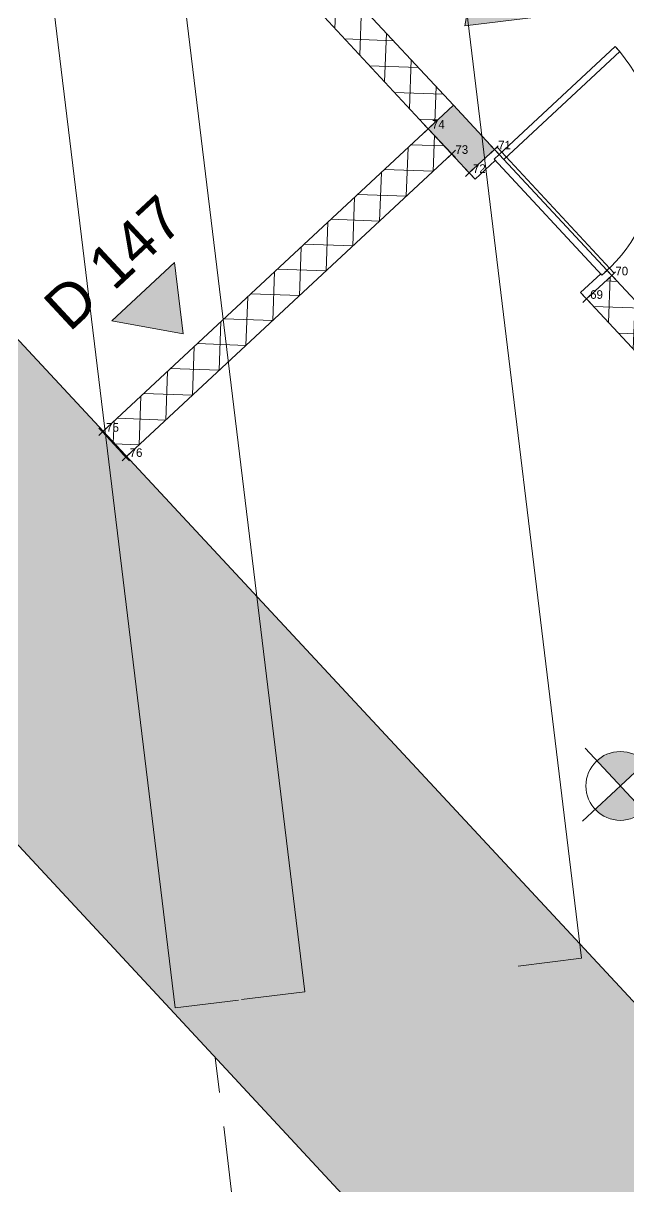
# Model space of a CAD drawing. Header units: metres. Extents: x 400403 to 400526, y 4543947 to 4544120.
# Drawn here: x 400465.76 to 400469.28, y 4544014.22 to 4544020.98 of the extents above; entities that cross this region are included whole.
import ezdxf

# ---------------------------------------------------------------- set-up
doc = ezdxf.new("R2010")
doc.units = ezdxf.units.M
doc.linetypes.add('Dash', pattern=[0.6, 0.3, -0.3])
doc.linetypes.add('Hidden', pattern=[0.6000000000000001, 0.4, -0.2])
doc.layers.add('A_DOOR', color=5, linetype='Continuous', lineweight=13, true_color=0x0000ff)
doc.layers.add('A_RC', color=7, linetype='Continuous', lineweight=15, true_color=0x007f00)
for name, color, linetype, lineweight in [('A_ELEVATION_2', 7, 'Continuous', 18), ('A_HATCH', 7, 'Continuous', 18), ('A_NIVO', 7, 'Continuous', 5), ('A_SECTION_LINE', 7, 'Continuous', 5), ('G-PLANOTM', 7, 'Continuous', 13)]:
    doc.layers.add(name, color=color, linetype=linetype, lineweight=lineweight)
doc.styles.add('Arial_1', font='Arial.ttf', dxfattribs={"height": 0.2499999999999998})
pattern_1 = [(45, (0, 0), (-0.1060660171779821, 0.1060660171779821), []), (135, (0, 0), (-0.1060660171779821, -0.1060660171779821), [])]
pattern_2 = [(45, (0, 0), (-0.08838834764831845, 0.08838834764831845), []), (45, (0.08800000000000001, 0), (-0.08838834764831845, 0.08838834764831845), [0.063, -0.031])]

# ---------------------------------------------------------------- blocks, each defined once
blk = doc.blocks.new('_SINGLE SWINGING_no handle - INT HOLLOW METAL-1542414-PERON KAT _1_10 _-3_21_ KOTU TUĞLA DUVAR PLANI - 1_2')
at = {"layer": 'A_DOOR', "color": 49, "lineweight": 15, "true_color": 0x464646}
for p, q in [((-0.5000000000000104, 0.09999999999903367), (-0.4500000000000119, 0.09999999999903367)), ((-0.5000000000000102, -0.1000000000009687), (-0.5000000000000104, 0.09999999999903367)), ((-0.4500000000000119, 0.09999999999903367), (-0.4500000000000119, -0.06000000000096675)), ((0.4499999999999937, 0.09999999999903367), (0.4999999999999919, 0.09999999999903367)), ((0.4499999999999937, -0.06000000000096675), (0.4499999999999937, 0.09999999999903367)), ((0.4999999999999919, 0.09999999999903367), (0.4999999999999919, -0.1000000000009687)), ((-0.4600000000000137, -0.06000000000096675), (-0.4600000000000137, -0.1000000000009687)), ((-0.4500000000000119, -0.06000000000096675), (-0.4600000000000137, -0.06000000000096675)), ((0.4599999999999953, -0.06000000000096675), (0.4499999999999937, -0.06000000000096675)), ((0.4599999999999953, -0.1000000000009687), (0.4599999999999953, -0.06000000000096675)), ((-0.4600000000000137, -0.1000000000009687), (-0.5000000000000102, -0.1000000000009687)), ((0.4999999999999919, -0.1000000000009687), (0.4599999999999953, -0.1000000000009687))]:
    blk.add_line(p, q, dxfattribs=at)
at = {"layer": 'A_DOOR', "color": 176, "true_color": 0x00007f}
for p, q in [((-0.4600000000000067, -0.06000000000097949), (0.4599999999999747, -0.06000000000097949)), ((-0.4600000000000068, -0.100000000000979), (-0.4600000000000067, -0.06000000000097949)), ((0.4599999999999746, -0.06000000000097949), (0.4599999999999746, -0.100000000000979)), ((0.4599999999999746, -0.100000000000979), (-0.4600000000000068, -0.100000000000979)), ((0.4599999999999581, -0.1000000000009839), (0.4199999999999581, -0.1000000000009838)), ((0.4199999999999566, -1.020000000000984), (0.4199999999999581, -0.1000000000009838)), ((0.4599999999999581, -0.1000000000009839), (0.4599999999999566, -1.020000000000984)), ((0.4599999999999566, -1.020000000000984), (0.4199999999999566, -1.020000000000984))]:
    blk.add_line(p, q, dxfattribs=at)
at = {"layer": 'A_DOOR', "linetype": 'Dash', "lineweight": 5}
blk.add_arc((0.4599999999999578, -0.1000000000009838), 0.9200000000000007, 178.9999999999995, 269.9999999999996, dxfattribs=at)
blk = doc.blocks.new('D1010-30_Escalator - H_6120-4134674-PERON KAT _1_10 _-3_21_ KOTU TUĞLA DUVAR PLANI - 1_2')
at = {"layer": 'G-PLANOTM'}
for p, q in [((-1.489999999989606, 6.995075471160143), (-1.489999999989606, 0.6249484522379355)), ((0.8899999999894214, 6.995075471160143), (0.8899999999894214, 0.6249484522379355)), ((-1.489999999989606, 0.6249484522379355), (-1.118368813213951, 0.6249484522379355)), ((0.8899999999894214, 0.6249484522379355), (0.518368813213358, 0.6249484522379355))]:
    blk.add_line(p, q, dxfattribs=at)
blk = doc.blocks.new('D1010-30_Escalator - H_6120-V16-PERON KAT _1_10 _-3_21_ KOTU TUĞLA DUVAR PLANI - 1_2')
at = {"layer": 'G-PLANOTM'}
for p, q in [((0.8899999999894214, 6.995075471160143), (0.8899999999894214, 0.6249484522379355)), ((0.8899999999894214, 0.6249484522379355), (0.518368813213358, 0.6249484522379355))]:
    blk.add_line(p, q, dxfattribs=at)
blk = doc.blocks.new('M09-PRT-S24-ZZ-M3-ARC-01_rvt-1-PERON KAT _1_10 _-3_21_ KOTU TUĞLA DUVAR PLANI - 1_2')
at = {"layer": 'A_HATCH', "lineweight": 5, "true_color": 0x787878}
h = blk.add_hatch(dxfattribs=at)
h.set_pattern_fill('FP_2', color=8, style=0, pattern_type=2)
h.set_pattern_definition(pattern_1)
h.paths.add_polyline_path([(107.3229538636915, 3.079999999999629), (107.5216859494238, 3.079999999999629), (107.5216859494238, 3.279999999999636), (104.0645754535538, 3.279999999999644), (104.0645754535538, 3.079999999999647)], flags=0)
h.paths.add_polyline_path([(101.4145754535538, 3.079999999999647), (103.8645754535538, 3.079999999999647), (103.8645754535538, 3.279999999999644), (101.4145754535538, 3.279999999999644)], flags=0)
h.paths.add_polyline_path([(100.0645754535538, 3.079999999999655), (100.0645754535538, 3.279999999999644), (96.8645754535538, 3.279999999999661), (96.8645754535538, 3.079999999999664)], flags=0)
h.paths.add_polyline_path([(95.28658576869925, 3.079999999999664), (96.66457545355381, 3.079999999999664), (96.66457545355381, 3.279999999999661), (93.46457545355382, 3.27999999999967), (93.46457545355382, 3.079999999999672)], flags=0)
h.paths.add_polyline_path([(93.26457545355383, 3.079999999999681), (93.26457545355383, 3.27999999999967), (91.26407545355382, 3.279999999999679), (91.26407545355382, 3.079999999999681), (92.27749374495119, 3.079999999999681)], flags=0)
h = blk.add_hatch(dxfattribs=at)
h.set_pattern_fill('FP_2', color=8, style=0, pattern_type=2)
h.set_pattern_definition(pattern_1)
h.paths.add_polyline_path([(100.2645754535538, 0.4949999999996536), (100.2645754535538, 3.079999999999655), (100.0645754535538, 3.079999999999655), (100.0645754535538, 0.4949999999996536)], flags=0)
at = {"layer": 'A_RC', "lineweight": 5, "true_color": 0xff8000}
blk.add_hatch(color=30, dxfattribs=at).paths.add_polyline_path([(100.4145754535538, 3.079999999999811), (100.4145754535538, 3.279999999999817), (100.0645754535538, 3.279999999999817), (100.0645754535538, 3.079999999999811)], flags=0)
at = {"layer": 'A_ELEVATION_2', "lineweight": 20}
for p, q in [((100.0645754535537, 3.279999999999652), (96.86457545355374, 3.279999999999662)), ((103.8645754535537, 3.27999999999964), (101.4145754535537, 3.279999999999648)), ((101.4145754535537, 3.279999999999648), (101.4145754535537, 3.079999999999647)), ((96.86457545355374, 3.079999999999662), (100.0645754535537, 3.079999999999652)), ((100.0645754535537, 3.079999999999652), (100.0645754535537, 0.4949999999996514)), ((100.2645754535537, 3.079999999999651), (100.0645754535537, 3.079999999999652)), ((100.2645754535537, 0.4949999999996514), (100.2645754535537, 3.079999999999651)), ((101.4145754535537, 3.079999999999647), (103.8645754535537, 3.07999999999964)), ((100.0645754535537, 0.4949999999996514), (100.2645754535537, 0.4949999999996514))]:
    blk.add_line(p, q, dxfattribs=at)
at = {"layer": 'A_ELEVATION_2', "lineweight": 13}
blk.add_line((100.0645754535537, 3.079999999999652), (100.0645754535537, 3.279999999999652), dxfattribs=at)
at = {"layer": 'A_RC', "color": 7, "lineweight": 25}
for p, q in [((100.4145754535537, 3.279999999999816), (100.0645754535537, 3.279999999999816)), ((100.4145754535537, 3.079999999999816), (100.4145754535537, 3.279999999999816)), ((100.0645754535537, 3.079999999999816), (100.4145754535537, 3.079999999999816))]:
    blk.add_line(p, q, dxfattribs=at)
at = {"layer": 'A_RC', "color": 7}
blk.add_line((100.0645754535537, 3.279999999999816), (100.0645754535537, 3.079999999999816), dxfattribs=at)
at = {"layer": 'A_RC'}
for p, q in [((101.4145754535537, 3.300081006494755), (100.4145754535537, 3.300081006494755)), ((100.4145754535537, 3.300081006494755), (100.4145754535537, 3.28000000000062)), ((101.4145754535537, 3.280000000000611), (101.4145754535537, 3.300081006494755))]:
    blk.add_line(p, q, dxfattribs=at)
at = {"layer": 'G-PLANOTM', "linetype": 'Hidden'}
blk.add_line((104.7937049194495, -2.678548610912165), (103.1715719189941, -1.500000000000357), dxfattribs=at)
at = {"lineweight": 15}
for name, p, rotation in [('D1010-30_Escalator - H_6120-4134674-PERON KAT _1_10 _-3_21_ KOTU TUĞLA DUVAR PLANI - 1_2', (104.182542932705, -0.6366902807309066), 53.99999999999949), ('_SINGLE SWINGING_no handle - INT HOLLOW METAL-1542414-PERON KAT _1_10 _-3_21_ KOTU TUĞLA DUVAR PLANI - 1_2', (100.9145754535537, 3.179999999999649), 180), ('D1010-30_Escalator - H_6120-V16-PERON KAT _1_10 _-3_21_ KOTU TUĞLA DUVAR PLANI - 1_2', (103.2303308239912, -1.947297811618337), 53.99999999999949)]:
    blk.add_blockref(name, p, dxfattribs=dict(at, rotation=rotation))
blk = doc.blocks.new('M09-PRT-S24-ZZ-M3-STR-01_rvt-1-PERON KAT _1_10 _-3_21_ KOTU TUĞLA DUVAR PLANI - 1_2')
at = {"layer": 'A_HATCH', "lineweight": 5, "true_color": 0x787878}
h = blk.add_hatch(dxfattribs=at)
h.set_pattern_fill('FP_1', color=8, style=0, pattern_type=2)
h.set_pattern_definition(pattern_2)
h.paths.add_polyline_path([(113.3411379111876, -1.49999999999107), (113.3411379111876, 0.5000000000089261), (81.48825615765222, 0.5000000000090474), (84.2410200630766, -1.499999999990966), (110.3320458874396, -1.499999999991052)], flags=0)
h.paths.add_polyline_path([(68.20475755496669, -1.499999999990914), (69.07452269409202, -1.499999999990914), (66.46020348312625, 0.3994140440643688), (66.5332834561283, 0.5000000000090994), (62.50628652822222, 0.5000000000091167), (65.25905036916451, -1.499999999990914), (66.70021154309265, -1.499999999990914)], flags=0)
at = {"layer": 'A_ELEVATION_2', "lineweight": 25}
for p, q in [((113.3411379111876, 0.5000000000089322), (90.06390510369911, 0.5000000000090075)), ((84.24102006307653, -1.499999999990974), (113.3411379111876, -1.499999999991068))]:
    blk.add_line(p, q, dxfattribs=at)
blk = doc.blocks.new('Elevation - Filled Arrow-693709-PERON KAT _1_10 _-3_21_ KOTU TUĞLA DUVAR PLANI - 1_2')
at = {"layer": 'A_SECTION_LINE'}
blk.add_hatch(color=256, dxfattribs=at).paths.add_polyline_path([(6.591881948714948e-07, 0.005843741991433941), (0.002531957843382645, 0.002468698742516678), (-0.002450179215144995, 0.002468698742516693)], flags=0)
for p, q in [((6.591881948721558e-07, 0.005843741991433941), (-0.002450179215144995, 0.002468698742516693)), ((0.002531957843382645, 0.002468698742516679), (6.591881948714948e-07, 0.005843741991433941)), ((-0.002450179215144993, 0.002468698742516694), (0.002531957843382645, 0.002468698742516678))]:
    blk.add_line(p, q, dxfattribs=at)
blk = doc.blocks.new('Spot Elevations - D_DAT_ELEV TARGET_REV-693727-PERON KAT _1_10 _-3_21_ KOTU TUĞLA DUVAR PLANI - 1_2')
at = {"layer": 'A_NIVO'}
h = blk.add_hatch(color=256, dxfattribs=at)
edge = h.paths.add_edge_path(flags=0)
edge.add_line((1.586231146433193e-18, 0.004), (-0.001999999999999998, 0.004))
edge.add_arc((-5.287437154777308e-19, 0.004), 0.001999999999999996, 90.00000000000028, 180.0000000000001, ccw=False)
edge.add_line((1.586231146433193e-18, 0.005999999999999998), (1.586231146433193e-18, 0.004))
h = blk.add_hatch(color=256, dxfattribs=at)
edge = h.paths.add_edge_path(flags=0)
edge.add_line((1.586231146433193e-18, 0.004), (0.002000000000000003, 0.004))
edge.add_arc((9.517386878599156e-18, 0.003999999999999994), 0.001999999999999992, 269.9999999999993, 359.99999999999983, ccw=False)
edge.add_line((1.586231146433193e-18, 0.002), (1.586231146433193e-18, 0.004))
for p, q in [((1.850603004172058e-18, 0.001000000000000001), (1.850603004172058e-18, 0.006999999999999999)), ((-0.002999999999999997, 0.004), (0.017, 0.004))]:
    blk.add_line(p, q, dxfattribs=at)
blk.add_circle((1.586231146433193e-18, 0.004), 0.002000000000000001, dxfattribs=at)
blk = doc.blocks.new('_SINGLE SWINGING_no handle - INT HOLLOW METAL-1542414-PERON KAT _1_10 _-3_21_ KOTU TUĞLA DUVAR PLANI - 2_2')
at = {"layer": 'A_DOOR', "color": 49, "lineweight": 15, "true_color": 0x464646}
for p, q in [((-0.5000000000000104, 0.09999999999903367), (-0.4500000000000119, 0.09999999999903367)), ((-0.5000000000000102, -0.1000000000009687), (-0.5000000000000104, 0.09999999999903367)), ((-0.4500000000000119, 0.09999999999903367), (-0.4500000000000119, -0.06000000000096675)), ((0.4499999999999937, 0.09999999999903367), (0.4999999999999919, 0.09999999999903367)), ((0.4499999999999937, -0.06000000000096675), (0.4499999999999937, 0.09999999999903367)), ((0.4999999999999919, 0.09999999999903367), (0.4999999999999919, -0.1000000000009687)), ((-0.4600000000000137, -0.06000000000096675), (-0.4600000000000137, -0.1000000000009687)), ((-0.4500000000000119, -0.06000000000096675), (-0.4600000000000137, -0.06000000000096675)), ((0.4599999999999953, -0.06000000000096675), (0.4499999999999937, -0.06000000000096675)), ((0.4599999999999953, -0.1000000000009687), (0.4599999999999953, -0.06000000000096675)), ((-0.4600000000000137, -0.1000000000009687), (-0.5000000000000102, -0.1000000000009687)), ((0.4999999999999919, -0.1000000000009687), (0.4599999999999953, -0.1000000000009687))]:
    blk.add_line(p, q, dxfattribs=at)
at = {"layer": 'A_DOOR', "color": 176, "true_color": 0x00007f}
for p, q in [((-0.4600000000000067, -0.06000000000097949), (0.4599999999999747, -0.06000000000097949)), ((-0.4600000000000068, -0.100000000000979), (-0.4600000000000067, -0.06000000000097949)), ((0.4599999999999746, -0.06000000000097949), (0.4599999999999746, -0.100000000000979)), ((0.4599999999999746, -0.100000000000979), (-0.4600000000000068, -0.100000000000979)), ((0.4599999999999581, -0.1000000000009839), (0.4199999999999581, -0.1000000000009838)), ((0.4199999999999566, -1.020000000000984), (0.4199999999999581, -0.1000000000009838)), ((0.4599999999999581, -0.1000000000009839), (0.4599999999999566, -1.020000000000984)), ((0.4599999999999566, -1.020000000000984), (0.4199999999999566, -1.020000000000984))]:
    blk.add_line(p, q, dxfattribs=at)
at = {"layer": 'A_DOOR', "linetype": 'Dash', "lineweight": 5}
blk.add_arc((0.4599999999999578, -0.1000000000009838), 0.9200000000000007, 178.9999999999995, 269.9999999999996, dxfattribs=at)
blk = doc.blocks.new('D1010-30_Escalator - H_6120-4134674-PERON KAT _1_10 _-3_21_ KOTU TUĞLA DUVAR PLANI - 2_2')
at = {"layer": 'G-PLANOTM'}
for p, q in [((-1.489999999989606, 6.995075471160143), (-1.489999999989606, 0.6249484522379355)), ((0.8899999999894214, 6.995075471160143), (0.8899999999894214, 0.6249484522379355)), ((-1.489999999989606, 0.6249484522379355), (-1.118368813213951, 0.6249484522379355)), ((0.8899999999894214, 0.6249484522379355), (0.518368813213358, 0.6249484522379355))]:
    blk.add_line(p, q, dxfattribs=at)
blk = doc.blocks.new('D1010-30_Escalator - H_6120-V14-PERON KAT _1_10 _-3_21_ KOTU TUĞLA DUVAR PLANI - 2_2')
at = {"layer": 'G-PLANOTM'}
for p, q in [((0.8899999999894214, 6.995075471160143), (0.8899999999894214, 0.6249484522379355)), ((0.8899999999894214, 0.6249484522379355), (0.518368813213358, 0.6249484522379355))]:
    blk.add_line(p, q, dxfattribs=at)
blk = doc.blocks.new('M09-PRT-S24-ZZ-M3-ARC-01_rvt-1-PERON KAT _1_10 _-3_21_ KOTU TUĞLA DUVAR PLANI - 2_2')
at = {"layer": 'A_HATCH', "lineweight": 5, "true_color": 0x787878}
h = blk.add_hatch(dxfattribs=at)
h.set_pattern_fill('FP_2', color=8, style=0, pattern_type=2)
h.set_pattern_definition(pattern_1)
h.paths.add_polyline_path([(107.5216859494238, 3.079999999999629), (107.5216859494238, 3.279999999999636), (104.0645754535538, 3.279999999999644), (104.0645754535538, 3.079999999999638)], flags=0)
h.paths.add_polyline_path([(101.4145754535538, 3.079999999999647), (103.8645754535538, 3.079999999999647), (103.8645754535538, 3.279999999999644), (101.4145754535538, 3.279999999999653)], flags=0)
h.paths.add_polyline_path([(100.0645754535538, 3.079999999999655), (100.0645754535538, 3.279999999999653), (96.86457545355383, 3.27999999999967), (96.86457545355383, 3.079999999999664), (97.19250210094442, 3.079999999999664)], flags=0)
h.paths.add_polyline_path([(96.66457545355385, 3.079999999999664), (96.66457545355385, 3.27999999999967), (93.46457545355383, 3.279999999999679), (93.46457545355383, 3.079999999999672)], flags=0)
h.paths.add_polyline_path([(93.26457545355385, 3.079999999999672), (93.26457545355385, 3.279999999999679), (91.26407545355383, 3.279999999999688), (91.26407545355383, 3.079999999999681)], flags=0)
h = blk.add_hatch(dxfattribs=at)
h.set_pattern_fill('FP_2', color=8, style=0, pattern_type=2)
h.set_pattern_definition(pattern_1)
h.paths.add_polyline_path([(100.2645754535538, 0.4949999999996536), (100.2645754535538, 3.079999999999655), (100.0645754535538, 3.079999999999655), (100.0645754535538, 0.4949999999996536), (100.1954822248474, 0.4949999999996536)], flags=0)
at = {"layer": 'A_RC', "lineweight": 5, "true_color": 0xff8000}
blk.add_hatch(color=30, dxfattribs=at).paths.add_polyline_path([(100.4145754535538, 3.07999999999982), (100.4145754535538, 3.279999999999817), (100.0645754535538, 3.279999999999817), (100.0645754535538, 3.07999999999982)], flags=0)
at = {"layer": 'A_ELEVATION_2', "lineweight": 20}
for p, q in [((100.0645754535537, 3.279999999999652), (96.86457545355374, 3.279999999999662)), ((103.8645754535537, 3.27999999999964), (101.4145754535537, 3.279999999999648)), ((101.4145754535537, 3.279999999999648), (101.4145754535537, 3.079999999999647)), ((96.86457545355374, 3.079999999999662), (100.0645754535537, 3.079999999999652)), ((100.0645754535537, 3.079999999999652), (100.0645754535537, 0.4949999999996514)), ((100.2645754535537, 3.079999999999651), (100.0645754535537, 3.079999999999652)), ((100.2645754535537, 0.4949999999996514), (100.2645754535537, 3.079999999999651)), ((101.4145754535537, 3.079999999999647), (103.8645754535537, 3.07999999999964)), ((100.0645754535537, 0.4949999999996514), (100.2645754535537, 0.4949999999996514))]:
    blk.add_line(p, q, dxfattribs=at)
at = {"layer": 'A_ELEVATION_2', "lineweight": 13}
blk.add_line((100.0645754535537, 3.079999999999652), (100.0645754535537, 3.279999999999652), dxfattribs=at)
at = {"layer": 'A_RC', "color": 7, "lineweight": 25}
for p, q in [((100.4145754535537, 3.279999999999816), (100.0645754535537, 3.279999999999816)), ((100.4145754535537, 3.079999999999816), (100.4145754535537, 3.279999999999816)), ((100.0645754535537, 3.079999999999816), (100.4145754535537, 3.079999999999816))]:
    blk.add_line(p, q, dxfattribs=at)
at = {"layer": 'A_RC', "color": 7}
blk.add_line((100.0645754535537, 3.279999999999816), (100.0645754535537, 3.079999999999816), dxfattribs=at)
at = {"layer": 'A_RC'}
for p, q in [((101.4145754535537, 3.300081006494755), (100.4145754535537, 3.300081006494755)), ((100.4145754535537, 3.300081006494755), (100.4145754535537, 3.28000000000062)), ((101.4145754535537, 3.280000000000611), (101.4145754535537, 3.300081006494755))]:
    blk.add_line(p, q, dxfattribs=at)
at = {"layer": 'G-PLANOTM', "linetype": 'Hidden'}
blk.add_line((104.7937049194495, -2.678548610912155), (103.1715719189941, -1.500000000000357), dxfattribs=at)
at = {"lineweight": 15}
for name, p, rotation in [('D1010-30_Escalator - H_6120-4134674-PERON KAT _1_10 _-3_21_ KOTU TUĞLA DUVAR PLANI - 2_2', (104.182542932705, -0.6366902807309066), 53.99999999999949), ('_SINGLE SWINGING_no handle - INT HOLLOW METAL-1542414-PERON KAT _1_10 _-3_21_ KOTU TUĞLA DUVAR PLANI - 2_2', (100.9145754535537, 3.179999999999649), 180), ('D1010-30_Escalator - H_6120-V14-PERON KAT _1_10 _-3_21_ KOTU TUĞLA DUVAR PLANI - 2_2', (103.2303308239912, -1.947297811618337), 53.99999999999949)]:
    blk.add_blockref(name, p, dxfattribs=dict(at, rotation=rotation))
blk = doc.blocks.new('M09-PRT-S24-ZZ-M3-STR-01_rvt-1-PERON KAT _1_10 _-3_21_ KOTU TUĞLA DUVAR PLANI - 2_2')
at = {"layer": 'A_HATCH', "lineweight": 5, "true_color": 0x787878}
h = blk.add_hatch(dxfattribs=at)
h.set_pattern_fill('FP_1', color=8, style=0, pattern_type=2)
h.set_pattern_definition(pattern_2)
h.paths.add_polyline_path([(134.8422891331847, -1.499999999991148), (132.0895252922424, 0.5000000000088655), (131.3363932977988, 0.5000000000088741), (134.0891571387412, -1.499999999991139), (134.7297536497312, -1.499999999991148)], flags=0)
h.paths.add_polyline_path([(118.213362968265, -1.499999999991087), (118.922660002282, -1.499999999991087), (116.1698961613396, 0.5000000000089174), (81.48825615765222, 0.5000000000090301), (84.24102006307662, -1.499999999990983), (116.7118729063135, -1.499999999991078)], flags=0)
h.paths.add_polyline_path([(69.07452269409202, -1.499999999990931), (66.46020348312625, 0.3994140440643602), (66.5332834561283, 0.5000000000090734), (62.50628652822222, 0.5000000000090907), (65.25905036916453, -1.499999999990922), (69.03956343935432, -1.499999999990931)], flags=0)
at = {"layer": 'A_ELEVATION_2', "lineweight": 25}
for p, q in [((116.1698961613395, 0.5000000000089231), (90.06390510369911, 0.5000000000090075)), ((84.24102006307653, -1.499999999990974), (118.9226600022819, -1.499999999991086))]:
    blk.add_line(p, q, dxfattribs=at)
blk = doc.blocks.new('Elevation - Filled Arrow-693709-PERON KAT _1_10 _-3_21_ KOTU TUĞLA DUVAR PLANI - 2_2')
at = {"layer": 'A_SECTION_LINE'}
blk.add_hatch(color=256, dxfattribs=at).paths.add_polyline_path([(6.591881948714948e-07, 0.005843741991433941), (0.002531957843382645, 0.002468698742516678), (-0.002450179215144995, 0.002468698742516693)], flags=0)
for p, q in [((6.591881948721558e-07, 0.005843741991433941), (-0.002450179215144995, 0.002468698742516693)), ((0.002531957843382645, 0.002468698742516679), (6.591881948714948e-07, 0.005843741991433941)), ((-0.002450179215144993, 0.002468698742516694), (0.002531957843382645, 0.002468698742516678))]:
    blk.add_line(p, q, dxfattribs=at)
blk = doc.blocks.new('Spot Elevations - D_DAT_ELEV TARGET_REV-693727-PERON KAT _1_10 _-3_21_ KOTU TUĞLA DUVAR PLANI - 2_2')
at = {"layer": 'A_NIVO'}
h = blk.add_hatch(color=256, dxfattribs=at)
edge = h.paths.add_edge_path(flags=0)
edge.add_line((1.586231146433193e-18, 0.004), (-0.001999999999999998, 0.004))
edge.add_arc((-5.287437154777308e-19, 0.004), 0.001999999999999996, 90.00000000000028, 180.0000000000001, ccw=False)
edge.add_line((1.586231146433193e-18, 0.005999999999999998), (1.586231146433193e-18, 0.004))
h = blk.add_hatch(color=256, dxfattribs=at)
edge = h.paths.add_edge_path(flags=0)
edge.add_line((1.586231146433193e-18, 0.004), (0.002000000000000003, 0.004))
edge.add_arc((9.517386878599156e-18, 0.003999999999999994), 0.001999999999999992, 269.9999999999993, 359.99999999999983, ccw=False)
edge.add_line((1.586231146433193e-18, 0.002), (1.586231146433193e-18, 0.004))
for p, q in [((1.850603004172058e-18, 0.001000000000000001), (1.850603004172058e-18, 0.006999999999999999)), ((-0.002999999999999997, 0.004), (0.017, 0.004))]:
    blk.add_line(p, q, dxfattribs=at)
blk.add_circle((1.586231146433193e-18, 0.004), 0.002000000000000001, dxfattribs=at)
blk = doc.blocks.new('*U825')
at = {"color": 0, "linetype": 'ByBlock', "lineweight": -2, "transparency": 16777216}
for p, q in [((-0.7071067811865476, -0.7071067811865476), (0.7071067811865476, 0.7071067811865476)), ((-0.7071067811865476, 0.7071067811865476), (0.7071067811865476, -0.7071067811865476))]:
    blk.add_line(p, q, dxfattribs=at)
blk = doc.blocks.new('*U1030', base_point=(400469.0359340517, 4544019.374045749))
at = {"color": 1, "linetype": 'ByBlock', "insert": (400469.0571472551, 4544019.374045749), "char_height": 0.05, "attachment_point": 7}
blk.add_mtext('69', dxfattribs=at)
blk = doc.blocks.new('*U1031', base_point=(400469.0359340517, 4544019.374045749))
at = {"color": 61, "linetype": 'ByBlock', "lineweight": -2}
blk.add_blockref('*U1030', (400469.0359340517, 4544019.374045749), dxfattribs=at)
blk = doc.blocks.new('*U1032', base_point=(400469.0359340517, 4544019.374045749))
at = {"color": 60, "linetype": 'ByBlock', "lineweight": -2, "xscale": 0.03, "yscale": 0.03, "zscale": 0.03, "rotation": 8.537736462515939e-07}
blk.add_blockref('*U825', (400469.0359340517, 4544019.374045749), dxfattribs=at)
at = {"color": 61, "linetype": 'ByBlock', "lineweight": -2}
blk.add_blockref('*U1031', (400469.0359340517, 4544019.374045749), dxfattribs=at)
blk = doc.blocks.new('*U1033', base_point=(400469.1823856061, 4544019.510251266))
at = {"color": 1, "linetype": 'ByBlock', "insert": (400469.2035988095, 4544019.510251266), "char_height": 0.05, "attachment_point": 7}
blk.add_mtext('70', dxfattribs=at)
blk = doc.blocks.new('*U1034', base_point=(400469.1823856061, 4544019.510251266))
at = {"color": 61, "linetype": 'ByBlock', "lineweight": -2}
blk.add_blockref('*U1033', (400469.1823856061, 4544019.510251266), dxfattribs=at)
blk = doc.blocks.new('*U1035', base_point=(400469.1823856061, 4544019.510251266))
at = {"color": 60, "linetype": 'ByBlock', "lineweight": -2, "xscale": 0.03, "yscale": 0.03, "zscale": 0.03, "rotation": 8.537736462515939e-07}
blk.add_blockref('*U825', (400469.1823856061, 4544019.510251266), dxfattribs=at)
at = {"color": 61, "linetype": 'ByBlock', "lineweight": -2}
blk.add_blockref('*U1034', (400469.1823856061, 4544019.510251266), dxfattribs=at)
blk = doc.blocks.new('*U1036', base_point=(400468.5013580201, 4544020.242509026))
at = {"color": 1, "linetype": 'ByBlock', "insert": (400468.5225712236, 4544020.242509026), "char_height": 0.05, "attachment_point": 7}
blk.add_mtext('71', dxfattribs=at)
blk = doc.blocks.new('*U1037', base_point=(400468.5013580201, 4544020.242509026))
at = {"color": 61, "linetype": 'ByBlock', "lineweight": -2}
blk.add_blockref('*U1036', (400468.5013580201, 4544020.242509026), dxfattribs=at)
blk = doc.blocks.new('*U1038', base_point=(400468.5013580201, 4544020.242509026))
at = {"color": 61, "linetype": 'ByBlock', "lineweight": -2}
blk.add_blockref('*U1037', (400468.5013580201, 4544020.242509026), dxfattribs=at)
at = {"color": 60, "linetype": 'ByBlock', "lineweight": -2, "xscale": 0.03, "yscale": 0.03, "zscale": 0.03, "rotation": 8.537736462515939e-07}
blk.add_blockref('*U825', (400468.5013580201, 4544020.242509026), dxfattribs=at)
blk = doc.blocks.new('*U1039', base_point=(400468.354906473, 4544020.106303518))
at = {"color": 1, "linetype": 'ByBlock', "insert": (400468.3761196764, 4544020.106303518), "char_height": 0.05, "attachment_point": 7}
blk.add_mtext('72', dxfattribs=at)
blk = doc.blocks.new('*U1040', base_point=(400468.354906473, 4544020.106303518))
at = {"color": 61, "linetype": 'ByBlock', "lineweight": -2}
blk.add_blockref('*U1039', (400468.354906473, 4544020.106303518), dxfattribs=at)
blk = doc.blocks.new('*U1041', base_point=(400468.354906473, 4544020.106303518))
at = {"color": 61, "linetype": 'ByBlock', "lineweight": -2}
blk.add_blockref('*U1040', (400468.354906473, 4544020.106303518), dxfattribs=at)
at = {"color": 60, "linetype": 'ByBlock', "lineweight": -2, "xscale": 0.03, "yscale": 0.03, "zscale": 0.03, "rotation": 8.537736462515939e-07}
blk.add_blockref('*U825', (400468.354906473, 4544020.106303518), dxfattribs=at)
blk = doc.blocks.new('*U1042', base_point=(400468.2527523373, 4544020.216142181))
at = {"color": 1, "linetype": 'ByBlock', "insert": (400468.2739655407, 4544020.216142181), "char_height": 0.05, "attachment_point": 7}
blk.add_mtext('73', dxfattribs=at)
blk = doc.blocks.new('*U1043', base_point=(400468.2527523373, 4544020.216142181))
at = {"color": 61, "linetype": 'ByBlock', "lineweight": -2}
blk.add_blockref('*U1042', (400468.2527523373, 4544020.216142181), dxfattribs=at)
blk = doc.blocks.new('*U1044', base_point=(400468.2527523373, 4544020.216142181))
at = {"color": 61, "linetype": 'ByBlock', "lineweight": -2}
blk.add_blockref('*U1043', (400468.2527523373, 4544020.216142181), dxfattribs=at)
at = {"color": 60, "linetype": 'ByBlock', "lineweight": -2, "xscale": 0.03, "yscale": 0.03, "zscale": 0.03, "rotation": 8.537736462515939e-07}
blk.add_blockref('*U825', (400468.2527523373, 4544020.216142181), dxfattribs=at)
blk = doc.blocks.new('*U1045', base_point=(400468.1165468214, 4544020.362593734))
at = {"color": 1, "linetype": 'ByBlock', "insert": (400468.1377600248, 4544020.362593734), "char_height": 0.05, "attachment_point": 7}
blk.add_mtext('74', dxfattribs=at)
blk = doc.blocks.new('*U1046', base_point=(400468.1165468214, 4544020.362593734))
at = {"color": 61, "linetype": 'ByBlock', "lineweight": -2}
blk.add_blockref('*U1045', (400468.1165468214, 4544020.362593734), dxfattribs=at)
blk = doc.blocks.new('*U1047', base_point=(400468.1165468214, 4544020.362593734))
at = {"color": 61, "linetype": 'ByBlock', "lineweight": -2}
blk.add_blockref('*U1046', (400468.1165468214, 4544020.362593734), dxfattribs=at)
at = {"color": 60, "linetype": 'ByBlock', "lineweight": -2, "xscale": 0.03, "yscale": 0.03, "zscale": 0.03, "rotation": 8.537736462515939e-07}
blk.add_blockref('*U825', (400468.1165468214, 4544020.362593734), dxfattribs=at)
blk = doc.blocks.new('*U1048', base_point=(400466.2236604951, 4544018.602137443))
at = {"color": 1, "linetype": 'ByBlock', "insert": (400466.2448736985, 4544018.602137443), "char_height": 0.05, "attachment_point": 7}
blk.add_mtext('75', dxfattribs=at)
blk = doc.blocks.new('*U1049', base_point=(400466.2236604951, 4544018.602137443))
at = {"color": 61, "linetype": 'ByBlock', "lineweight": -2}
blk.add_blockref('*U1048', (400466.2236604951, 4544018.602137443), dxfattribs=at)
blk = doc.blocks.new('*U1050', base_point=(400466.2236604951, 4544018.602137443))
at = {"color": 61, "linetype": 'ByBlock', "lineweight": -2}
blk.add_blockref('*U1049', (400466.2236604951, 4544018.602137443), dxfattribs=at)
at = {"color": 60, "linetype": 'ByBlock', "lineweight": -2, "xscale": 0.03, "yscale": 0.03, "zscale": 0.03, "rotation": 8.537736462515939e-07}
blk.add_blockref('*U825', (400466.2236604951, 4544018.602137443), dxfattribs=at)
blk = doc.blocks.new('*U1051', base_point=(400466.3598660101, 4544018.455685889))
at = {"color": 1, "linetype": 'ByBlock', "insert": (400466.3810792135, 4544018.455685889), "char_height": 0.05, "attachment_point": 7}
blk.add_mtext('76', dxfattribs=at)
blk = doc.blocks.new('*U1052', base_point=(400466.3598660101, 4544018.455685889))
at = {"color": 61, "linetype": 'ByBlock', "lineweight": -2}
blk.add_blockref('*U1051', (400466.3598660101, 4544018.455685889), dxfattribs=at)
blk = doc.blocks.new('*U1053', base_point=(400466.3598660101, 4544018.455685889))
at = {"color": 60, "linetype": 'ByBlock', "lineweight": -2, "xscale": 0.03, "yscale": 0.03, "zscale": 0.03, "rotation": 8.537736462515939e-07}
blk.add_blockref('*U825', (400466.3598660101, 4544018.455685889), dxfattribs=at)
at = {"color": 61, "linetype": 'ByBlock', "lineweight": -2}
blk.add_blockref('*U1052', (400466.3598660101, 4544018.455685889), dxfattribs=at)

msp = doc.modelspace()

# ---------------------------------------------------------------- block references
at = {"lineweight": 5, "rotation": 312.9239939576965}
for name in ['M09-PRT-S24-ZZ-M3-ARC-01_rvt-1-PERON KAT _1_10 _-3_21_ KOTU TUĞLA DUVAR PLANI - 1_2', 'M09-PRT-S24-ZZ-M3-STR-01_rvt-1-PERON KAT _1_10 _-3_21_ KOTU TUĞLA DUVAR PLANI - 1_2', 'M09-PRT-S24-ZZ-M3-ARC-01_rvt-1-PERON KAT _1_10 _-3_21_ KOTU TUĞLA DUVAR PLANI - 2_2', 'M09-PRT-S24-ZZ-M3-STR-01_rvt-1-PERON KAT _1_10 _-3_21_ KOTU TUĞLA DUVAR PLANI - 2_2']:
    msp.add_blockref(name, (400397.7144573492, 4544091.538091335), dxfattribs=at)
for name, p in [('*U1047', (400468.1165468214, 4544020.362593734)), ('*U1044', (400468.2527523373, 4544020.216142181)), ('*U1038', (400468.5013580201, 4544020.242509026)), ('*U1041', (400468.354906473, 4544020.106303518)), ('*U1035', (400469.1823856061, 4544019.510251266)), ('*U1032', (400469.0359340517, 4544019.374045749)), ('*U1050', (400466.2236604951, 4544018.602137443)), ('*U1053', (400466.3598660101, 4544018.455685889))]:
    msp.add_blockref(name, p)
at = {"layer": 'A_NIVO', "xscale": 99.99999999910261, "yscale": 99.99999999910261, "zscale": 99.99999999910261, "rotation": 312.9239939576965}
for name in ['Spot Elevations - D_DAT_ELEV TARGET_REV-693727-PERON KAT _1_10 _-3_21_ KOTU TUĞLA DUVAR PLANI - 1_2', 'Spot Elevations - D_DAT_ELEV TARGET_REV-693727-PERON KAT _1_10 _-3_21_ KOTU TUĞLA DUVAR PLANI - 2_2']:
    msp.add_blockref(name, (400468.9398737569, 4544016.27273908), dxfattribs=at)
at = {"layer": 'A_SECTION_LINE', "xscale": 99.99999999910261, "yscale": 99.99999999910261, "zscale": 99.99999999910261}
for name, p, rotation in [('Elevation - Filled Arrow-693709-PERON KAT _1_10 _-3_21_ KOTU TUĞLA DUVAR PLANI - 1_2', (400468.7569162828, 4544021.357506695), 132.9239939576965), ('Elevation - Filled Arrow-693709-PERON KAT _1_10 _-3_21_ KOTU TUĞLA DUVAR PLANI - 2_2', (400468.7569162828, 4544021.357506695), 132.9239939576965), ('Elevation - Filled Arrow-693709-PERON KAT _1_10 _-3_21_ KOTU TUĞLA DUVAR PLANI - 1_2', (400466.294184799, 4544019.600177557), 222.9239939576958), ('Elevation - Filled Arrow-693709-PERON KAT _1_10 _-3_21_ KOTU TUĞLA DUVAR PLANI - 2_2', (400466.294184799, 4544019.600177557), 222.9239939576958)]:
    msp.add_blockref(name, p, dxfattribs=dict(at, rotation=rotation))

# ---------------------------------------------------------------- texts
at = {"layer": 'A_SECTION_LINE', "insert": (400465.8611643753, 4544019.360079831), "char_height": 0.2499999999977565, "width": 1.122362499989928, "attachment_point": 1, "rotation": 42.923993957696545, "style": 'Arial_1'}
msp.add_mtext('D 147', dxfattribs=at)
msp.add_mtext('D 147', dxfattribs=at)

doc.saveas('drawing.dxf')
